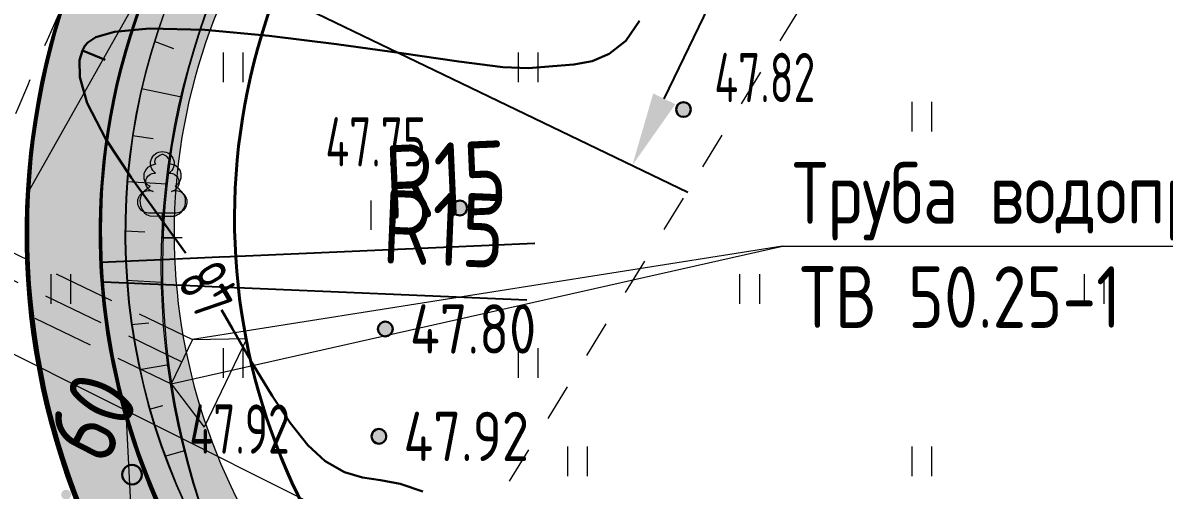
# Model space of a CAD drawing. Extents: x 1098675 to 1099684, y 381052 to 381453.
# Drawn here: x 1099168.72 to 1099191.92, y 381168.72 to 381178.21 of the extents above; entities that cross this region are included whole.
import ezdxf
from ezdxf.enums import TextEntityAlignment as Align

# ---------------------------------------------------------------- set-up
doc = ezdxf.new("R2010")
doc.units = 0
doc.header["$MEASUREMENT"] = 0
doc.set_wipeout_variables(frame=1)
doc.header["$PDMODE"] = 34
doc.header["$PDSIZE"] = -1
doc.linetypes.add('500_189_2', pattern=[3, 1.5, -1.5])
doc.linetypes.add('HIDDEN', pattern=[0.375, 0.25, -0.125])
doc.layers.get('Defpoints').update_dxf_attribs({"color": 252, "linetype": 'CONTINUOUS'})
for name, color, linetype, lineweight in [('Горизонтали утолщенные', 32, 'CONTINUOUS', 30), ('ГП', 7, 'CONTINUOUS', 20), ('ГП-ВП вар.1', 7, 'CONTINUOUS', 0), ('ГП-площади', 252, 'CONTINUOUS', 0), ('ГП_БЛАГОУСТРОЙСТВО_озеленение', 73, 'CONTINUOUS', 5), ('ГП_БЛАГОУСТРОЙСТВО_проезд', 7, 'CONTINUOUS', 40), ('ГП_ГРАНИЦА_проект работ', 12, 'МИП_Граница_работ', 40), ('ГП_ТЕКСТ_размеры', 7, 'CONTINUOUS', 5), ('линии построений', 252, 'CONTINUOUS', 0), ('Разбивочный Благоустройство', 7, 'CONTINUOUS', 20), ('Съемка', 253, 'CONTINUOUS', 20)]:
    doc.layers.add(name, color=color, linetype=linetype, lineweight=lineweight)
doc.styles.add('GOST 2.304', font='GOST2304A.ttf', dxfattribs={"height": 1.25})
doc.styles.add('TOPO_D431', font='GOST2304A.ttf')
doc.styles.add('txt', font='GOST2304A.ttf')
doc.styles.add('ГОСТ', font='GOST2304A.ttf', dxfattribs={"height": 2.5})
doc.styles.add('ГОСТ 2.304', font='GOST2304A.ttf')
doc.linetypes.add('ЗАБ сетка', pattern='A,2.5,["<",txt,S=1.2,R=90,X=0,Y=0],5,[">",txt,S=1.2,R=90,X=0,Y=-0.6],2.5', length=10)
doc.linetypes.add('МИП_Граница_работ', pattern='A,10,-1.197667,[133,ltypeshp,S=0.35,R=0,X=0,Y=0],-0.044784,[133,ltypeshp,S=0.3,R=0,X=0,Y=0],-0.054403,[133,ltypeshp,S=0.24,R=0,X=0,Y=0],-0.071522,[133,ltypeshp,S=0.17,R=0,X=0,Y=0],-0.071361,[133,ltypeshp,S=0.1,R=0,X=0,Y=0],-1.662597,[133,ltypeshp,S=0.35,R=0,X=0,Y=0],-0.044784,[133,ltypeshp,S=0.3,R=0,X=0,Y=0],-0.054403,[133,ltypeshp,S=0.24,R=0,X=0,Y=0],-0.071522,[133,ltypeshp,S=0.17,R=0,X=0,Y=0],-0.071361,[133,ltypeshp,S=0.1,R=0,X=0,Y=0],-1.655597', length=15.000001)
doc.dimstyles.new('ISO-25', dxfattribs={"dimtxt": 1.5, "dimasz": 1.5, "dimexe": 1.25, "dimexo": 0, "dimtad": 1, "dimtxsty": 'TOPO_D431', "dimcen": 2.5, "dimazin": 0, "dimtfac": 1, "dimtmove": 0, "dimatfit": 3, "dimfxl": 1, "dimarcsym": 0})

# ---------------------------------------------------------------- blocks, each defined once
blk = doc.blocks.new('*D10')
at = {"layer": 'Defpoints', "color": 0, "lineweight": 60, "ltscale": 5.5, "transparency": 16777216}
for p in [(1099168.856, 381173.001, 49.94), (1099183.843, 381172.37, 49.94)]:
    blk.add_point(p, dxfattribs=at)
at = {"layer": 'Разбивочный Благоустройство', "color": 0, "lineweight": -2, "ltscale": 5.5, "transparency": 16777216}
blk.add_line((1099178.97, 381172.575), (1099170.355, 381172.938), dxfattribs=at)
at = {"layer": 'Разбивочный Благоустройство', "color": 0, "lineweight": 60, "ltscale": 5.5, "transparency": 16777216}
blk.add_solid([(1099170.365, 381173.187), (1099170.344, 381172.688), (1099168.856, 381173.001)], dxfattribs=at)
at = {"layer": 'Разбивочный Благоустройство', "color": 0, "ltscale": 5.5, "transparency": 16777216, "insert": (1099177.279, 381174.023), "char_height": 1.5, "attachment_point": 5, "rotation": 357.5891, "style": 'TOPO_D431'}
blk.add_mtext('R15', dxfattribs=at)
blk = doc.blocks.new('*D138')
at = {"layer": 'Defpoints', "color": 0, "linetype": 'Continuous', "lineweight": 60, "transparency": 16777216}
for p in [(1099225.198, 381294.533), (1099235.993, 381289.338), (1099170.317, 381180.507)]:
    blk.add_point(p, dxfattribs=at)
at = {"layer": 'ГП_ТЕКСТ_размеры', "color": 0, "linetype": 'Continuous', "lineweight": -2, "transparency": 16777216}
for p, q in [((1099225.198, 381294.533), (1099237.119, 381288.796)), ((1099181.761, 381176.663), (1099235.342, 381287.986)), ((1099170.317, 381180.507), (1099182.237, 381174.769))]:
    blk.add_line(p, q, dxfattribs=at)
at = {"layer": 'ГП_ТЕКСТ_размеры', "color": 0, "linetype": 'Continuous', "lineweight": 60, "transparency": 16777216}
for points in [[(1099235.117, 381288.095), (1099235.567, 381287.878), (1099235.993, 381289.338)], [(1099181.536, 381176.771), (1099181.987, 381176.554), (1099181.111, 381175.311)]]:
    blk.add_solid(points, dxfattribs=at)
at = {"layer": 'ГП_ТЕКСТ_размеры', "color": 0, "linetype": 'Continuous', "transparency": 16777216, "insert": (1099207.756, 381234.103), "char_height": 1.5, "attachment_point": 5, "rotation": 64.2981, "style": 'TOPO_D431'}
blk.add_mtext('126,55', dxfattribs=at)
blk = doc.blocks.new('*D195')
at = {"layer": 'Defpoints', "color": 0, "linetype": 'Continuous', "lineweight": 60, "transparency": 16777216}
for p in [(1099222.661, 381303.002), (1099161.626, 381172.542), (1099158.899, 381170.684), (1099158.183, 381169.199), (1099167.214, 381166.677)]:
    blk.add_point(p, dxfattribs=at)
at = {"layer": 'ГП_ТЕКСТ_размеры', "color": 0, "linetype": 'Continuous', "lineweight": -2, "transparency": 16777216}
blk.add_arc((1099158.899, 381170.684), 3.3, 0.5443, 37.9984, dxfattribs=at)
at = {"layer": 'ГП_ТЕКСТ_размеры', "color": 0, "linetype": 'Continuous', "lineweight": 60, "transparency": 16777216}
for points in [[(1099161.342, 381172.521), (1099161.656, 381172.91), (1099160.331, 381173.656)], [(1099162.442, 381170.66), (1099161.955, 381170.769), (1099161.871, 381169.251)]]:
    blk.add_solid(points, dxfattribs=at)
at = {"layer": 'ГП_ТЕКСТ_размеры', "color": 0, "linetype": 'Continuous', "lineweight": 30, "transparency": 16777216, "insert": (1099163.479, 381172.078), "char_height": 1.5, "attachment_point": 5, "rotation": 286.9261, "style": 'TOPO_D431'}
blk.add_mtext('90,00°', dxfattribs=at)
blk = doc.blocks.new('откос 7')
at = {"layer": 'ГП', "color": 7, "linetype": 'Continuous', "lineweight": 20, "elevation": 0.466}
for points in [[(1099162.23, 381313.021), (1099162.627, 381312.877)], [(1099161.973, 381312.063), (1099162.79, 381311.891)], [(1099161.789, 381311.107), (1099162.214, 381311.047)], [(1099161.679, 381310.174), (1099162.492, 381310.129)], [(1099161.636, 381309.175), (1099162.044, 381309.152)], [(1099161.67, 381308.171), (1099162.38, 381308.132)], [(1099161.768, 381307.272), (1099162.122, 381307.305)], [(1099161.932, 381306.36), (1099162.528, 381306.456)], [(1099162.136, 381305.549), (1099162.406, 381305.625)], [(1099162.448, 381304.598), (1099162.857, 381304.714)]]:
    blk.add_lwpolyline(points, dxfattribs=at)
at = {"layer": 'ГП', "color": 7, "linetype": 'Continuous', "lineweight": 20}
for centre, radius, start, end in [((1099174.633, 381309.12, 0.466), 12.997, 154.0633, 214.5948), ((1099177.796, 381308.442, -265.307), 15.397, 157.1154, 205.7999)]:
    blk.add_arc(centre, radius, start, end, dxfattribs=at)
blk = doc.blocks.new('*D225')
at = {"layer": 'Defpoints', "color": 0, "linetype": 'Continuous', "lineweight": 60, "transparency": 16777216}
for p in [(1099183.797, 381173.929), (1099168.812, 381173.275)]:
    blk.add_point(p, dxfattribs=at)
at = {"layer": 'ГП_ТЕКСТ_размеры', "color": 0, "linetype": 'Continuous', "lineweight": -2, "transparency": 16777216}
blk.add_line((1099179.131, 381173.725), (1099170.31, 381173.341), dxfattribs=at)
at = {"layer": 'ГП_ТЕКСТ_размеры', "color": 0, "linetype": 'Continuous', "lineweight": 60, "transparency": 16777216}
blk.add_solid([(1099170.299, 381173.59), (1099170.321, 381173.091), (1099168.812, 381173.275)], dxfattribs=at)
at = {"layer": 'ГП_ТЕКСТ_размеры', "color": 0, "linetype": 'Continuous', "transparency": 16777216, "insert": (1099177.322, 381175.023), "char_height": 1.5, "attachment_point": 5, "rotation": 2.4973, "style": 'TOPO_D431'}
blk.add_mtext('R15', dxfattribs=at)
blk = doc.blocks.new('Съемка')
at = {"layer": 'Съемка', "linetype": 'Continuous', "lineweight": -2}
h = blk.add_hatch(color=8, dxfattribs=at)
h.dxf.hatch_style = 1
edge = h.paths.add_edge_path()
edge.add_arc((1099182.152, 381176.445), 0.15, 0, 360)
h = blk.add_hatch(color=8, dxfattribs=at)
h.dxf.hatch_style = 1
edge = h.paths.add_edge_path()
edge.add_arc((1099182.152, 381176.445), 0.15, 0, 360)
at = {"layer": 'Съемка', "true_color": 0xffffff}
blk.add_hatch(color=7, dxfattribs=at).paths.add_polyline_path([(1099171.559, 381175.541), (1099171.509, 381175.511), (1099171.444, 381175.471), (1099171.414, 381175.441), (1099171.399, 381175.386), (1099171.419, 381175.336), (1099171.319, 381175.301), (1099171.254, 381175.266), (1099171.214, 381175.216), (1099171.184, 381175.136), (1099171.184, 381175.046), (1099171.204, 381174.981), (1099171.229, 381174.941), (1099171.259, 381174.916), (1099171.314, 381174.886), (1099171.244, 381174.826), (1099171.164, 381174.761), (1099171.124, 381174.686), (1099171.104, 381174.601), (1099171.114, 381174.496), (1099171.149, 381174.416), (1099171.189, 381174.356), (1099171.234, 381174.316), (1099171.304, 381174.286), (1099171.554, 381174.281), (1099171.789, 381174.281), (1099171.814, 381174.281), (1099171.899, 381174.326), (1099171.954, 381174.376), (1099171.994, 381174.436), (1099172.014, 381174.471), (1099172.029, 381174.541), (1099172.029, 381174.636), (1099172.004, 381174.711), (1099171.954, 381174.776), (1099171.899, 381174.831), (1099171.864, 381174.856), (1099171.819, 381174.891), (1099171.854, 381174.916), (1099171.914, 381174.981), (1099171.944, 381175.061), (1099171.944, 381175.136), (1099171.919, 381175.216), (1099171.879, 381175.261), (1099171.839, 381175.296), (1099171.804, 381175.316), (1099171.709, 381175.341), (1099171.719, 381175.386), (1099171.694, 381175.441), (1099171.644, 381175.496)])
at = {"layer": 'Съемка', "linetype": 'Continuous', "lineweight": -2}
h = blk.add_hatch(color=8, dxfattribs=at)
h.dxf.hatch_style = 1
edge = h.paths.add_edge_path()
edge.add_arc((1099177.605, 381174.445), 0.15, 0, 360)
h = blk.add_hatch(color=8, dxfattribs=at)
h.dxf.hatch_style = 1
edge = h.paths.add_edge_path()
edge.add_arc((1099177.605, 381174.445), 0.15, 0, 360)
h = blk.add_hatch(color=8, dxfattribs=at)
h.dxf.hatch_style = 1
edge = h.paths.add_edge_path()
edge.add_arc((1099176.091, 381171.989), 0.15, 0, 360)
h = blk.add_hatch(color=8, dxfattribs=at)
h.dxf.hatch_style = 1
edge = h.paths.add_edge_path()
edge.add_arc((1099175.96, 381169.808), 0.15, 0, 360)
h = blk.add_hatch(color=8, dxfattribs=at)
h.dxf.hatch_style = 1
edge = h.paths.add_edge_path()
edge.add_arc((1099175.96, 381169.808), 0.15, 0, 360)
h = blk.add_hatch(color=8, dxfattribs=at)
h.dxf.hatch_style = 1
edge = h.paths.add_edge_path()
edge.add_arc((1099175.96, 381169.808), 0.15, 0, 360)
at = {"layer": 'Съемка', "color": 8, "linetype": 'Continuous', "lineweight": 20}
for p, q in [((1099186.8, 381176), (1099186.8, 381176.6)), ((1099186.8, 381176), (1099186.8, 381176.6)), ((1099186.8, 381176), (1099186.8, 381176.6)), ((1099187.2, 381176), (1099187.2, 381176.6)), ((1099187.2, 381176), (1099187.2, 381176.6)), ((1099187.2, 381176), (1099187.2, 381176.6)), ((1099169.3, 381172.5), (1099169.3, 381173.1)), ((1099169.7, 381172.5), (1099169.7, 381173.1)), ((1099183.3, 381172.5), (1099183.3, 381173.1)), ((1099183.3, 381172.5), (1099183.3, 381173.1)), ((1099183.3, 381172.5), (1099183.3, 381173.1)), ((1099183.7, 381172.5), (1099183.7, 381173.1)), ((1099183.7, 381172.5), (1099183.7, 381173.1)), ((1099183.7, 381172.5), (1099183.7, 381173.1)), ((1099190.3, 381172.5), (1099190.3, 381173.1)), ((1099190.3, 381172.5), (1099190.3, 381173.1)), ((1099190.3, 381172.5), (1099190.3, 381173.1)), ((1099190.7, 381172.5), (1099190.7, 381173.1)), ((1099190.7, 381172.5), (1099190.7, 381173.1)), ((1099190.7, 381172.5), (1099190.7, 381173.1)), ((1099179.8, 381169), (1099179.8, 381169.6)), ((1099180.2, 381169), (1099180.2, 381169.6)), ((1099186.8, 381169), (1099186.8, 381169.6)), ((1099186.8, 381169), (1099186.8, 381169.6)), ((1099186.8, 381169), (1099186.8, 381169.6)), ((1099187.2, 381169), (1099187.2, 381169.6)), ((1099187.2, 381169), (1099187.2, 381169.6)), ((1099187.2, 381169), (1099187.2, 381169.6))]:
    blk.add_line(p, q, dxfattribs=at)
at = {"layer": 'Съемка', "color": 8, "linetype": '500_189_2', "ltscale": 0.5, "flags": 128}
blk.add_lwpolyline([(1099178.441, 381166.657), (1099177.58, 381167.215), (1099187.076, 381182.651), (1099198.563, 381201.384), (1099209.793, 381222.879), (1099218.098, 381238.769), (1099227.088, 381255.984), (1099235.393, 381271.874), (1099244.576, 381289.449), (1099266.178, 381277.596), (1099291.368, 381263.774), (1099301.75, 381258.19)], dxfattribs=at)
at = {"layer": 'Съемка', "color": 8, "lineweight": 30, "ltscale": 0.5, "flags": 128}
blk.add_lwpolyline([(1099181.256, 381178.243), (1099180.977, 381177.838), (1099180.64, 381177.575), (1099180.294, 381177.429), (1099179.92, 381177.36), (1099179.497, 381177.325), (1099179.003, 381177.283), (1099178.481, 381177.306), (1099177.582, 381177.42), (1099176.418, 381177.588), (1099175.097, 381177.775), (1099173.729, 381177.944), (1099172.425, 381178.062), (1099171.293, 381178.09), (1099170.585, 381178.025), (1099170.207, 381177.914), (1099170.041, 381177.805), (1099169.986, 381177.739), (1099169.935, 381177.647), (1099169.875, 381177.444), (1099169.879, 381177.099), (1099170.032, 381176.576), (1099170.411, 381175.845), (1099170.925, 381175.063), (1099171.501, 381174.265), (1099172.063, 381173.487), (1099172.535, 381172.765), (1099172.985, 381171.992), (1099173.401, 381171.276), (1099173.79, 381170.633), (1099174.159, 381170.08), (1099174.515, 381169.632), (1099174.865, 381169.306), (1099175.26, 381169.078), (1099175.625, 381168.972), (1099175.992, 381168.919), (1099176.391, 381168.847), (1099176.851, 381168.687)], dxfattribs=at)
at = {"layer": 'Съемка', "color": 8, "linetype": '500_189_2', "ltscale": 0.5, "flags": 128}
blk.add_lwpolyline([(1099167.439, 381172.027), (1099168.061, 381175.066, -0.026466), (1099171.399, 381182.41, -0.075915), (1099175.833, 381187.148)], format="xyb", dxfattribs=at)
at = {"layer": 'Съемка', "color": 8, "linetype": 'Continuous', "lineweight": -2}
blk.add_lwpolyline([(1099169.935, 381177.647), (1099170.397, 381177.454)], dxfattribs=at)
at = {"layer": 'Съемка', "color": 8, "linetype": 'Continuous', "lineweight": 20}
for points in [[(1099172.8, 381177), (1099172.8, 381177.6)], [(1099173.2, 381177), (1099173.2, 381177.6)], [(1099178.8, 381177), (1099178.8, 381177.6)], [(1099179.2, 381177), (1099179.2, 381177.6)], [(1099175.8, 381174), (1099175.8, 381174.6)], [(1099176.2, 381174), (1099176.2, 381174.6)], [(1099172.8, 381171), (1099172.8, 381171.6)], [(1099173.2, 381171), (1099173.2, 381171.6)], [(1099178.8, 381171), (1099178.8, 381171.6)], [(1099179.2, 381171), (1099179.2, 381171.6)]]:
    blk.add_lwpolyline(points, dxfattribs=at)
at = {"layer": 'Съемка', "color": 8, "linetype": 'Continuous', "lineweight": 0, "flags": 128}
blk.add_lwpolyline([(1099171.559, 381175.541), (1099171.509, 381175.511), (1099171.444, 381175.471), (1099171.414, 381175.441), (1099171.399, 381175.386), (1099171.419, 381175.336), (1099171.319, 381175.301), (1099171.254, 381175.266), (1099171.214, 381175.216), (1099171.184, 381175.136), (1099171.184, 381175.046), (1099171.204, 381174.981), (1099171.229, 381174.941), (1099171.259, 381174.916), (1099171.314, 381174.886), (1099171.244, 381174.826), (1099171.164, 381174.761), (1099171.124, 381174.686), (1099171.104, 381174.601), (1099171.114, 381174.496), (1099171.149, 381174.416), (1099171.189, 381174.356), (1099171.234, 381174.316), (1099171.304, 381174.286), (1099171.554, 381174.281), (1099171.789, 381174.281), (1099171.814, 381174.281), (1099171.899, 381174.326), (1099171.954, 381174.376), (1099171.994, 381174.436), (1099172.014, 381174.471), (1099172.029, 381174.541), (1099172.029, 381174.636), (1099172.004, 381174.711), (1099171.954, 381174.776), (1099171.899, 381174.831), (1099171.864, 381174.856), (1099171.819, 381174.891), (1099171.854, 381174.916), (1099171.914, 381174.981), (1099171.944, 381175.061), (1099171.944, 381175.136), (1099171.919, 381175.216), (1099171.879, 381175.261), (1099171.839, 381175.296), (1099171.804, 381175.316), (1099171.709, 381175.341), (1099171.719, 381175.386), (1099171.694, 381175.441), (1099171.644, 381175.496), (1099171.559, 381175.541)], close=True, dxfattribs=at)
at = {"layer": 'Съемка', "color": 8, "linetype": 'ЗАБ сетка', "lineweight": 9, "ltscale": 0.5, "flags": 128}
blk.add_lwpolyline([(1099167.439, 381172.027), (1099182.266, 381164.61), (1099196.665, 381157.347), (1099201.611, 381154.105), (1099207.51, 381151.396), (1099214.509, 381153.324)], dxfattribs=at)
at = {"layer": 'Съемка', "color": 8, "linetype": 'Continuous', "lineweight": 20, "flags": 128}
blk.add_lwpolyline([(1099175.941, 381171.989, 1), (1099176.241, 381171.989, 1)], format="xyb", close=True, dxfattribs=at)
at = {"layer": 'Съемка', "color": 8, "linetype": 'Continuous', "lineweight": -2}
for centre in [(1099182.152, 381176.445), (1099182.152, 381176.445), (1099177.605, 381174.445), (1099177.605, 381174.445), (1099176.091, 381171.989), (1099175.96, 381169.808), (1099175.96, 381169.808), (1099175.96, 381169.808)]:
    blk.add_circle(centre, 0.15, dxfattribs=at)
at = {"layer": 'Съемка', "color": 8, "lineweight": 30, "style": 'ГОСТ', "width": 0.8}
for s, p in [('47.82', (1099182.777, 381176.595)), ('47.75', (1099174.873, 381175.289)), ('47.92', (1099172.109, 381169.457))]:
    blk.add_text(s, height=1, dxfattribs=at).set_placement(p)
at = {"layer": 'Съемка', "color": 8, "linetype": 'Continuous', "lineweight": 30, "style": 'ГОСТ'}
for s, p in [('47.80', (1099176.591, 381171.489)), ('47.92', (1099176.46, 381169.308))]:
    blk.add_text(s, height=1, dxfattribs=at).set_placement(p)
at = {"color": 7, "true_color": 0xffffff}
blk.add_wipeout([(1099172.285, 381172.101), (1099171.601, 381173.275), (1099172.551, 381173.829), (1099173.235, 381172.655)], dxfattribs=at).dxf.layer = 'Съемка'
at = {"color": 8, "linetype": 'Continuous', "lineweight": -2}
blk.add_wipeout([(1099171.142, 381169.032), (1099171.135, 381169.084), (1099171.115, 381169.132), (1099171.084, 381169.174), (1099171.042, 381169.205), (1099170.994, 381169.225), (1099170.942, 381169.232), (1099170.89, 381169.225), (1099170.842, 381169.205), (1099170.801, 381169.174), (1099170.769, 381169.132), (1099170.749, 381169.084), (1099170.742, 381169.032), (1099170.749, 381168.98), (1099170.769, 381168.932), (1099170.801, 381168.891), (1099170.842, 381168.859), (1099170.89, 381168.839), (1099170.942, 381168.832), (1099170.994, 381168.839), (1099171.042, 381168.859), (1099171.084, 381168.891), (1099171.115, 381168.932), (1099171.135, 381168.98)], dxfattribs=at).dxf.layer = 'Съемка'
at = {"layer": 'Съемка', "linetype": 'Continuous', "lineweight": -2}
h = blk.add_hatch(color=8, dxfattribs=at)
edge = h.paths.add_edge_path()
edge.add_arc((1099171.965, 381168.076), 0.1, 0, 360)
edge = h.paths.add_edge_path()
edge.add_arc((1099171.259, 381170.396), 0.1, 0, 360)
edge = h.paths.add_edge_path()
edge.add_arc((1099169.603, 381168.625), 0.1, 0, 360)
h = blk.add_hatch(color=8, dxfattribs=at)
edge = h.paths.add_edge_path()
edge.add_arc((1099171.101, 381169.714), 0.15, 0, 360)
edge = h.paths.add_edge_path()
edge.add_arc((1099170.273, 381168.829), 0.15, 0, 360)
edge = h.paths.add_edge_path()
edge.add_arc((1099171.453, 381168.554), 0.15, 0, 360)
at = {"layer": 'Съемка', "color": 8, "linetype": 'Continuous', "lineweight": 20}
blk.add_lwpolyline([(1099171.959, 381173.841), (1099171.559, 381173.841), (1099171.559, 381174.341), (1099171.277, 381174.341, -1.178675), (1099171.37, 381174.783, -0.944856), (1099171.423, 381175.154, -3.216662), (1099171.695, 381175.154, -0.944856), (1099171.747, 381174.783, -1.178675), (1099171.84, 381174.341, 0), (1099171.559, 381174.341, 0.669612)], format="xyb", dxfattribs=at)
at = {"layer": 'Съемка', "color": 8, "linetype": 'Continuous', "lineweight": 0, "flags": 128}
blk.add_lwpolyline([(1099171.559, 381174.281), (1099171.559, 381173.841), (1099171.814, 381173.836)], dxfattribs=at)
at = {"layer": 'Съемка', "color": 8, "linetype": 'Continuous', "lineweight": -2, "flags": 128}
blk.add_lwpolyline([(1099171.142, 381169.032), (1099171.135, 381169.084), (1099171.115, 381169.132), (1099171.084, 381169.174), (1099171.042, 381169.205), (1099170.994, 381169.225), (1099170.942, 381169.232), (1099170.89, 381169.225), (1099170.842, 381169.205), (1099170.801, 381169.174), (1099170.769, 381169.132), (1099170.749, 381169.084), (1099170.742, 381169.032), (1099170.749, 381168.98), (1099170.769, 381168.932), (1099170.801, 381168.891), (1099170.842, 381168.859), (1099170.89, 381168.839), (1099170.942, 381168.832), (1099170.994, 381168.839), (1099171.042, 381168.859), (1099171.084, 381168.891), (1099171.115, 381168.932), (1099171.135, 381168.98)], close=True, dxfattribs=at)
at = {"layer": 'Съемка', "color": 8, "linetype": 'Continuous', "lineweight": 30, "style": 'ГОСТ', "width": 0.8}
blk.add_text('48', height=1, rotation=120.226, dxfattribs=at).set_placement((1099172.76, 381172.378), align=Align.MIDDLE_LEFT)
at = {"color": 7, "true_color": 0xffffff}
blk.add_wipeout([(1099172.285, 381172.101), (1099171.601, 381173.275), (1099172.551, 381173.829), (1099173.235, 381172.655)], dxfattribs=at).dxf.layer = 'Горизонтали утолщенные'
at = {"layer": 'Съемка', "color": 8, "linetype": 'Continuous', "lineweight": 30, "style": 'ГОСТ', "width": 0.8}
blk.add_text('48', height=1, rotation=120.226, dxfattribs=at).set_placement((1099172.76, 381172.378), align=Align.MIDDLE_LEFT)

msp = doc.modelspace()

# ---------------------------------------------------------------- block references
at = {"layer": 'Съемка', "color": 6, "lineweight": 30}
msp.add_blockref('Съемка', (0, 0), dxfattribs=at)

# ---------------------------------------------------------------- next in the draw order: hatches: boundary and pattern name
at = {"layer": 'ГП_БЛАГОУСТРОЙСТВО_озеленение', "linetype": 'Continuous'}
h = msp.add_hatch(dxfattribs=at)
h.set_pattern_fill('ANSI38', color=256, scale=3)
h.set_pattern_definition([(45, (248.8861, -117.7873), (-0.26516504294, 0.26516504294), []), (135, (248.8861, -117.7873), (-0.79549512883, 0.26516504294), [0.9375, -0.5625])])
h.paths.add_polyline_path([(1099155.165, 381170.672), (1099156.839, 381169.866), (1099218.493, 381297.768), (1099216.33, 381298.81)])
edge = h.paths.add_edge_path()
edge.add_arc((1099183.797, 381173.929), 12, 153.9905, 228.9341, ccw=False)
edge.add_line((1099173.013, 381179.191), (1099228.835, 381292.782))
edge.add_line((1099228.835, 381292.782), (1099226.59, 381293.872))
edge.add_line((1099226.59, 381293.872), (1099171.657, 381179.832))
edge.add_arc((1099183.794, 381173.929), 13.497, 154.0632, 236.4795)
edge.add_arc((1099183.794, 381173.929), 13.497, 236.4788, 244.5481)
edge.add_arc((1099045.954, 381235.282), 151.138, 330.88404, 331.44895)
edge.add_arc((1099181.96, 381171.053), 8.64, 225.5905, 247.9209, ccw=False)
at = {"layer": 'ГП_БЛАГОУСТРОЙСТВО_озеленение', "linetype": 'Continuous', "lineweight": 5, "ltscale": 1.5, "true_color": 0xcd6928}
h = msp.add_hatch(dxfattribs=at)
h.set_pattern_fill('HONEY', color=32, scale=2.5)
h.set_pattern_definition([(0, (215.9848, -39.44447), (0.46875, 0.27063293868), [0.3125, -0.625]), (120, (215.9848, -39.44447), (-0.46875, 0.27063293868), [0.3125, -0.625]), (60, (215.9848, -39.44447), (1e-16, 0.541265877365), [-0.625, 0.3125])])
edge = h.paths.add_edge_path()
edge.add_arc((1099183.878, 381173.987), 15.089, 157.272, 241.0422)
edge.add_line((1099176.572, 381160.784), (1099177.287, 381160.415))
edge.add_line((1099177.287, 381160.415), (1099177.994, 381161.742))
edge.add_line((1099177.994, 381161.742), (1099176.905, 381162.384))
edge.add_arc((1099183.887, 381174.026), 13.575, 157, 239.0467, ccw=False)
edge.add_line((1099171.391, 381179.33), (1099226.567, 381293.836))
edge.add_line((1099226.567, 381293.836), (1099225.186, 381294.492))
edge.add_line((1099225.186, 381294.492), (1099169.96, 381179.817))

# ---------------------------------------------------------------- next in the draw order: linework, layer by layer
at = {"layer": 'ГП', "color": 45, "linetype": 'Continuous', "true_color": 0x9b7e46}
msp.add_arc((1099183.794, 381173.929), 13.497, 154.0633, 244.5488, dxfattribs=at)
at = {"layer": 'ГП-ВП вар.1', "color": 5, "linetype": 'Continuous', "lineweight": 20}
for points in [[(1099168.848, 381174.784), (1099171.484, 381179.463)], [(1099171.039, 381166.041), (1099170.833, 381170.165)]]:
    msp.add_lwpolyline(points, dxfattribs=at)
at = {"layer": 'ГП-ВП вар.1', "color": 0, "linetype": 'ByBlock', "lineweight": 18}
for points in [[(1099171.74, 381170.874), (1099184.165, 381173.67)], [(1099184.165, 381173.67), (1099172.175, 381171.775)], [(1099184.165, 381173.67), (1099199.185, 381173.67)]]:
    msp.add_lwpolyline(points, dxfattribs=at)
at = {"layer": 'ГП-площади', "color": 1, "linetype": 'Continuous', "lineweight": 40}
msp.add_lwpolyline([(1099229.249, 381303.047), (1099170.317, 381180.507, 0.416949), (1099177.302, 381160.408), (1099177.302, 381160.408), (1099158.184, 381169.199), (1099222.661, 381303.002)], format="xyb", dxfattribs=at)
msp.add_lwpolyline([(1099177.302, 381160.408), (1099177.994, 381161.742, -0.401302), (1099171.362, 381179.184), (1099226.586, 381293.874), (1099225.198, 381294.532), (1099225.162, 381294.549), (1099170.317, 381180.507, 0.412674), (1099177.302, 381160.408)], format="xyb", close=True, dxfattribs=at)
at = {"layer": 'ГП-площади', "color": 1, "linetype": 'Continuous', "lineweight": 20}
msp.add_lwpolyline([(1099226.62, 381292.792), (1099172.107, 381179.615, 0.268351), (1099173.095, 381166.55, -0.219185), (1099172.772, 381179.239), (1099175.086, 381183.73), (1099178.656, 381190.89), (1099181.262, 381196.294)], format="xyb", dxfattribs=at)
at = {"layer": 'ГП_БЛАГОУСТРОЙСТВО_озеленение', "linetype": 'Continuous'}
msp.add_lwpolyline([(1099226.586, 381293.874), (1099228.834, 381292.783), (1099173.013, 381179.191, 0.33916), (1099175.914, 381164.882, 0.095469), (1099178.713, 381163.047, -0.002639), (1099177.994, 381161.742, 0.001635), (1099176.376, 381162.694, -0.35877), (1099171.362, 381179.184), (1099226.586, 381293.874)], format="xyb", close=True, dxfattribs=at)
at = {"layer": 'ГП_БЛАГОУСТРОЙСТВО_проезд', "linetype": 'HIDDEN', "lineweight": 20, "ltscale": 5}
for points in [[(1099159.266, 381177.995), (1099172.175, 381171.775)], [(1099159.049, 381177.545), (1099171.958, 381171.324)], [(1099158.832, 381177.094), (1099171.74, 381170.874)]]:
    msp.add_lwpolyline(points, dxfattribs=at)
at = {"layer": 'ГП_БЛАГОУСТРОЙСТВО_проезд', "linetype": 'Continuous', "lineweight": 20}
msp.add_lwpolyline([(1099172.175, 381171.775), (1099171.74, 381170.874)], dxfattribs=at)
at = {"layer": 'ГП_БЛАГОУСТРОЙСТВО_проезд', "linetype": 'Continuous'}
msp.add_arc((1099183.797, 381173.929), 15, 153.9905, 244.3406, dxfattribs=at)
at = {"layer": 'ГП_ГРАНИЦА_проект работ', "linetype": 'МИП_Граница_работ', "ltscale": 0.4}
msp.add_lwpolyline([(1099190.569, 381245.96), (1099154.333, 381170.404), (1099177.638, 381159.522), (1099179.439, 381163.057, -0.36515), (1099173.854, 381178.786), (1099228.953, 381292.771)], format="xyb", dxfattribs=at)
at = {"layer": 'линии построений', "linetype": 'Continuous', "lineweight": 20}
for points in [[(1099172.175, 381171.775), (1099173.278, 381171.798)], [(1099173.278, 381171.798), (1099172.844, 381170.897)], [(1099171.74, 381170.874), (1099172.41, 381169.997)], [(1099172.844, 381170.897), (1099172.41, 381169.997)]]:
    msp.add_lwpolyline(points, dxfattribs=at)

# ---------------------------------------------------------------- next in the draw order: block references
at = {"layer": 'ГП', "color": 1, "linetype": 'Continuous', "lineweight": 20}
msp.add_blockref('откос 7', (9.161, -135.191), dxfattribs=at)

# ---------------------------------------------------------------- next in the draw order: texts
at = {"layer": 'ГП-ВП вар.1', "lineweight": 20, "char_height": 1.25, "width": 14.92037, "attachment_point": 1, "style": 'GOST 2.304'}
for s, insert in [('Труба водопропускная', (1099184.366, 381175.377)), ('ТВ 50.25-1 ', (1099184.516, 381173.262))]:
    msp.add_mtext(s, dxfattribs=dict(at, insert=insert))
at = {"layer": 'ГП-ВП вар.1', "color": 5, "linetype": 'Continuous', "lineweight": 20, "insert": (1099169.151, 381169.815), "char_height": 1.4, "attachment_point": 1, "rotation": 62.7946, "style": 'ГОСТ 2.304'}
msp.add_mtext_dynamic_manual_height_columns('60', width=2.20093, gutter_width=4.5, heights=[0], dxfattribs=at)

# ---------------------------------------------------------------- next in the draw order: dimensions: what is measured, and where the dimension line sits
at = {"layer": 'ГП_ТЕКСТ_размеры', "color": 7, "linetype": 'Continuous', "lineweight": 30}
dim = msp.add_angular_dim_2l(base=(1099161.626, 381172.542), line1=((1099222.661, 381303.002), (1099158.183, 381169.199)), line2=((1099167.214, 381166.677), (1099158.899, 381170.684)), dimstyle='ISO-25', dxfattribs=at)
dim.commit()
dim.dimension.update_dxf_attribs({"geometry": '*D195', "text_midpoint": (1099162.056, 381171.644), "dimtype": 162})
at = {"layer": 'ГП_ТЕКСТ_размеры', "color": 7, "linetype": 'Continuous'}
dim = msp.add_linear_dim(base=(1099235.993, 381289.338), p1=(1099170.317, 381180.507), p2=(1099225.198, 381294.533), angle=64.2981, dimstyle='ISO-25', dxfattribs=at)
dim.commit()
dim.dimension.update_dxf_attribs({"geometry": '*D138', "text_midpoint": (1099209.097, 381233.458), "dimtype": 161})
dim = msp.add_radius_dim(center=(1099183.797, 381173.929), mpoint=(1099168.812, 381173.275), dimstyle='ISO-25', dxfattribs=at)
dim.commit()
dim.dimension.update_dxf_attribs({"geometry": '*D225', "text_midpoint": (1099177.382, 381173.649), "dimtype": 164})
at = {"layer": 'Разбивочный Благоустройство', "color": 7, "ltscale": 5.5}
dim = msp.add_radius_dim(center=(1099183.843, 381172.37, 49.94), mpoint=(1099168.856, 381173.001, 49.94), dimstyle='ISO-25', dxfattribs=at)
dim.commit()
dim.dimension.update_dxf_attribs({"geometry": '*D10', "text_midpoint": (1099177.221, 381172.648), "dimtype": 164})

doc.saveas('drawing.dxf')
